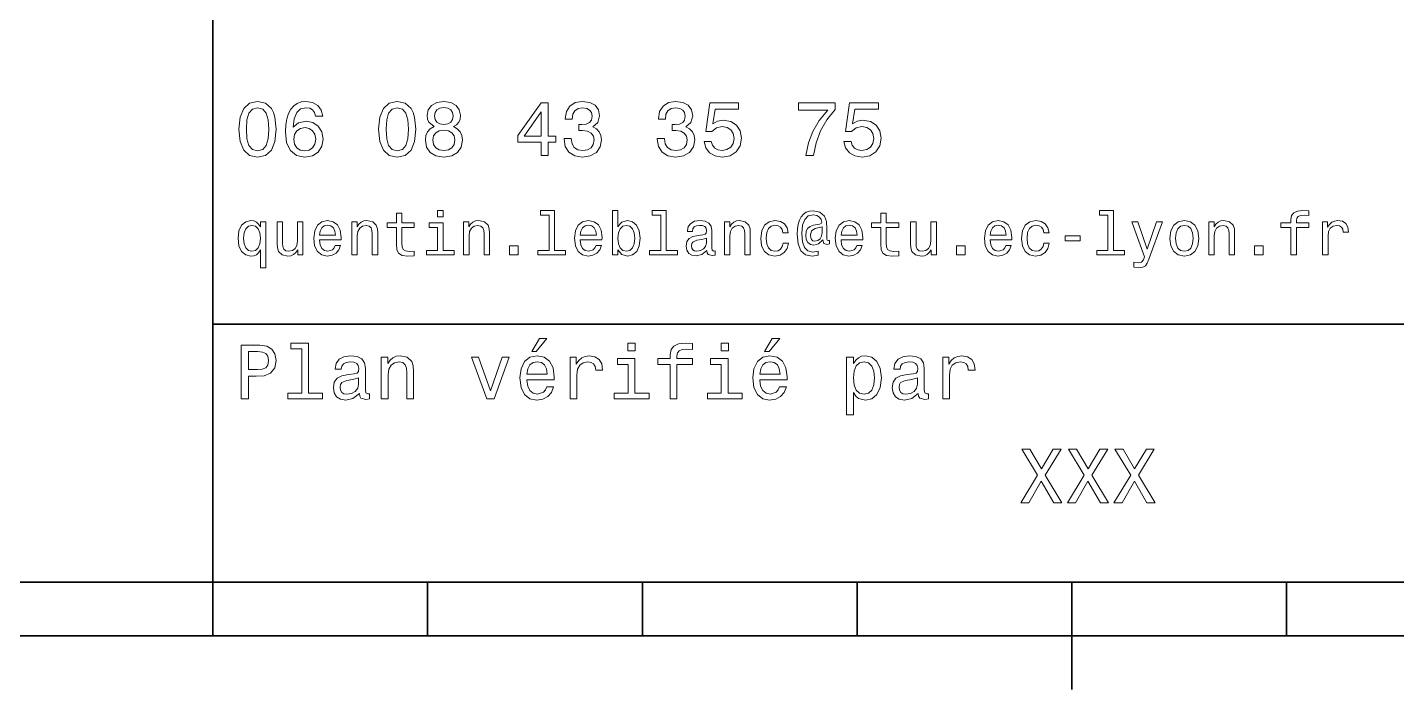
# Model space of a CAD drawing. Extents: x 0 to 420, y 0 to 297.
# Drawn here: x 211.4 to 275.1, y 5 to 35.8 of the extents above; entities that cross this region are included whole.
import ezdxf

# ---------------------------------------------------------------- set-up
doc = ezdxf.new("R2010")
doc.units = 0

msp = doc.modelspace()

# ---------------------------------------------------------------- linework, layer by layer
at = {"color": 7, "lineweight": 35}
for p, q in [((220, 10), (220, 70)), ((220, 22), (285, 22)), ((10, 10), (410, 10)), ((220, 10), (410, 10)), ((110, 7.5), (310, 7.5))]:
    msp.add_line(p, q, dxfattribs=at)
at = {"color": 7, "lineweight": 35, "ltscale": 0.0625}
for p, q in [((220, 10), (220, 7.5)), ((230, 10), (230, 7.5)), ((240, 10), (240, 7.5)), ((250, 10), (250, 7.5)), ((270, 10), (270, 7.5))]:
    msp.add_line(p, q, dxfattribs=at)
at = {"color": 7, "lineweight": 35, "ltscale": 0.125}
msp.add_line((260, 10), (260, 5), dxfattribs=at)
at = {"color": 7, "lineweight": 13}
for points in [[(221.216141, 31.071325), (221.270172, 30.505762), (221.439484, 30.102304), (221.709656, 29.857347), (222.08429, 29.778097), (222.455338, 29.857347), (222.72551, 30.102304), (222.891205, 30.505762), (222.948853, 31.071325), (222.891205, 31.633286), (222.822769, 31.856628), (222.72551, 32.040344), (222.455338, 32.285301), (222.08429, 32.368156), (221.709656, 32.285301), (221.439484, 32.036743), (221.270172, 31.633286)], [(221.561966, 31.071325), (221.590775, 31.507204), (221.680832, 31.820604), (221.842941, 32.004322), (222.08429, 32.069164), (222.322052, 32.004322), (222.484146, 31.820604), (222.574203, 31.507204), (222.603027, 31.071325), (222.574203, 30.631844), (222.484146, 30.318443), (222.322052, 30.134726), (222.08429, 30.073486), (221.842941, 30.134726), (221.680832, 30.318443), (221.590775, 30.631844)], [(225.117432, 31.676512), (225.048996, 31.9683), (224.890488, 32.184437), (224.645538, 32.321323), (224.328537, 32.368156), (224.115997, 32.342937), (223.932281, 32.274494), (223.770172, 32.162823), (223.633286, 32.004322), (223.525223, 31.806194), (223.445969, 31.56484), (223.395538, 31.280258), (223.381119, 30.959654), (223.438766, 30.448126), (223.61528, 30.077089), (223.899857, 29.853746), (224.28891, 29.778097), (224.638336, 29.842939), (224.904892, 30.012247), (225.077805, 30.278818), (225.139053, 30.617435), (225.077805, 30.959654), (224.912109, 31.222622), (224.656342, 31.388329), (224.33934, 31.445965), (223.997116, 31.373919), (223.741348, 31.168587), (223.795395, 31.56484), (223.91066, 31.849422), (224.087173, 32.01873), (224.332138, 32.076366), (224.512253, 32.04755), (224.649139, 31.971901), (224.739197, 31.845821), (224.786026, 31.676512)], [(227.721909, 31.071325), (227.77594, 30.505762), (227.945251, 30.102304), (228.215424, 29.857347), (228.590057, 29.778097), (228.96109, 29.857347), (229.231262, 30.102304), (229.396973, 30.505762), (229.454605, 31.071325), (229.396973, 31.633286), (229.328537, 31.856628), (229.231262, 32.040344), (228.96109, 32.285301), (228.590057, 32.368156), (228.215424, 32.285301), (227.945251, 32.036743), (227.77594, 31.633286)], [(228.067719, 31.071325), (228.096542, 31.507204), (228.1866, 31.820604), (228.348709, 32.004322), (228.590057, 32.069164), (228.827805, 32.004322), (228.989914, 31.820604), (229.079971, 31.507204), (229.108795, 31.071325), (229.079971, 30.631844), (228.989914, 30.318443), (228.827805, 30.134726), (228.590057, 30.073486), (228.348709, 30.134726), (228.1866, 30.318443), (228.096542, 30.631844)], [(230.311966, 31.197405), (230.128235, 31.09654), (230.002167, 30.956051), (229.922913, 30.779539), (229.89769, 30.567001), (229.955338, 30.246397), (230.121033, 29.997837), (230.391205, 29.839336), (230.758652, 29.778097), (231.122482, 29.839336), (231.392654, 29.997837), (231.55835, 30.246397), (231.619598, 30.567001), (231.590775, 30.779539), (231.515137, 30.956051), (231.385452, 31.09654), (231.205338, 31.197405), (231.349426, 31.283861), (231.450287, 31.402737), (231.51152, 31.546829), (231.533142, 31.723343), (231.47551, 31.979107), (231.324203, 32.184437), (231.079254, 32.317722), (230.758652, 32.368156), (230.434433, 32.317722), (230.189484, 32.184437), (230.034576, 31.979107), (229.980545, 31.723343), (229.998566, 31.546829), (230.059799, 31.402737)], [(230.322769, 31.694523), (230.351593, 31.853025), (230.438034, 31.975504), (230.574921, 32.051151), (230.758652, 32.079971), (230.938766, 32.051151), (231.075653, 31.975504), (231.162109, 31.853025), (231.194519, 31.694523), (231.162109, 31.532419), (231.075653, 31.40634), (230.938766, 31.323486), (230.758652, 31.298271), (230.574921, 31.327089), (230.438034, 31.40634), (230.351593, 31.532419)], [(235.293945, 29.850143), (235.618149, 29.850143), (235.618149, 30.46974), (235.974777, 30.46974), (235.974777, 30.757925), (235.618149, 30.757925), (235.618149, 32.296108), (235.290344, 32.296108), (234.195251, 30.786743), (234.195251, 30.46974), (235.293945, 30.46974)], [(234.497833, 30.757925), (235.293945, 31.878241), (235.293945, 30.757925)], [(236.356628, 30.635447), (236.356628, 30.610229), (236.414261, 30.264408), (236.583572, 30.005043), (236.850143, 29.839336), (237.203171, 29.778097), (237.577805, 29.839336), (237.858795, 29.997837), (238.03891, 30.25), (238.103745, 30.574207), (238.074921, 30.786743), (237.995682, 30.959654), (237.865997, 31.092939), (237.693085, 31.190201), (237.927231, 31.384726), (238.010086, 31.694523), (237.956055, 31.975504), (237.801147, 32.188038), (237.548996, 32.321323), (237.203171, 32.368156), (236.878967, 32.310516), (236.630402, 32.152016), (236.468292, 31.899855), (236.414261, 31.56484), (236.414261, 31.539625), (236.734863, 31.539625), (236.763687, 31.770172), (236.857346, 31.935879), (237.008636, 32.036743), (237.221176, 32.072765), (237.408508, 32.043949), (237.545395, 31.9683), (237.628235, 31.845821), (237.66066, 31.680115), (237.628235, 31.503601), (237.541779, 31.384726), (237.390488, 31.312679), (237.18515, 31.291065), (237.044662, 31.294668), (237.044662, 31.010086), (237.221176, 31.01729), (237.44812, 30.984869), (237.617432, 30.898415), (237.718292, 30.757925), (237.754318, 30.574207), (237.714691, 30.365273), (237.610229, 30.210375), (237.444519, 30.113111), (237.224777, 30.08069), (236.997833, 30.116714), (236.832138, 30.224783), (236.727661, 30.397694), (236.688034, 30.635447)], [(240.693802, 30.635447), (240.693802, 30.610229), (240.751434, 30.264408), (240.920746, 30.005043), (241.187317, 29.839336), (241.540344, 29.778097), (241.914978, 29.839336), (242.195969, 29.997837), (242.376083, 30.25), (242.440918, 30.574207), (242.412109, 30.786743), (242.332855, 30.959654), (242.203171, 31.092939), (242.030258, 31.190201), (242.264404, 31.384726), (242.34726, 31.694523), (242.293228, 31.975504), (242.138336, 32.188038), (241.886169, 32.321323), (241.540344, 32.368156), (241.216141, 32.310516), (240.967575, 32.152016), (240.805481, 31.899855), (240.751434, 31.56484), (240.751434, 31.539625), (241.072052, 31.539625), (241.100861, 31.770172), (241.194519, 31.935879), (241.345825, 32.036743), (241.558365, 32.072765), (241.745682, 32.043949), (241.882568, 31.9683), (241.965424, 31.845821), (241.997833, 31.680115), (241.965424, 31.503601), (241.878967, 31.384726), (241.727661, 31.312679), (241.522339, 31.291065), (241.381851, 31.294668), (241.381851, 31.010086), (241.558365, 31.01729), (241.785309, 30.984869), (241.95462, 30.898415), (242.055481, 30.757925), (242.091492, 30.574207), (242.05188, 30.365273), (241.947403, 30.210375), (241.781708, 30.113111), (241.561966, 30.08069), (241.335022, 30.116714), (241.169312, 30.224783), (241.06485, 30.397694), (241.025223, 30.635447)], [(242.876801, 30.502161), (242.956055, 30.206772), (243.132568, 29.976225), (243.391937, 29.832132), (243.723343, 29.778097), (244.087173, 29.842939), (244.371765, 30.019451), (244.55188, 30.300432), (244.620316, 30.660662), (244.559082, 30.995676), (244.386169, 31.258644), (244.115997, 31.427954), (243.766571, 31.489193), (243.496399, 31.445965), (243.28746, 31.327089), (243.388336, 32.000721), (244.483429, 32.000721), (244.483429, 32.296108), (243.146973, 32.296108), (242.948853, 30.970461), (243.23703, 30.970461), (243.445969, 31.139769), (243.71254, 31.201008), (243.943085, 31.161383), (244.119598, 31.046108), (244.231262, 30.869596), (244.270889, 30.642651), (244.231262, 30.415705), (244.115997, 30.239193), (243.939484, 30.127522), (243.71254, 30.087896), (243.521622, 30.113111), (243.373917, 30.195965), (243.265854, 30.325647), (243.211823, 30.502161)], [(247.606628, 29.850143), (247.970459, 29.850143), (248.08934, 30.444523), (248.298279, 30.999279), (248.593658, 31.514408), (248.979111, 31.997118), (248.979111, 32.296108), (247.264404, 32.296108), (247.264404, 31.9683), (248.633286, 31.9683), (248.23703, 31.481987), (247.938049, 30.974062), (247.729111, 30.433718)], [(249.382568, 30.502161), (249.461823, 30.206772), (249.638336, 29.976225), (249.897705, 29.832132), (250.229111, 29.778097), (250.592941, 29.842939), (250.877533, 30.019451), (251.057648, 30.300432), (251.126083, 30.660662), (251.06485, 30.995676), (250.891937, 31.258644), (250.621765, 31.427954), (250.272339, 31.489193), (250.002167, 31.445965), (249.793228, 31.327089), (249.894104, 32.000721), (250.989197, 32.000721), (250.989197, 32.296108), (249.65274, 32.296108), (249.45462, 30.970461), (249.742798, 30.970461), (249.951736, 31.139769), (250.218307, 31.201008), (250.448853, 31.161383), (250.625366, 31.046108), (250.73703, 30.869596), (250.776657, 30.642651), (250.73703, 30.415705), (250.621765, 30.239193), (250.445251, 30.127522), (250.218307, 30.087896), (250.027374, 30.113111), (249.879684, 30.195965), (249.771622, 30.325647), (249.71759, 30.502161)], [(224.789627, 30.613832), (224.75, 30.386887), (224.649139, 30.213976), (224.48703, 30.098703), (224.285309, 30.062679), (224.072769, 30.098703), (223.91066, 30.210375), (223.806198, 30.383286), (223.773773, 30.610229), (223.809799, 30.833572), (223.91066, 31.002882), (224.07637, 31.11095), (224.299713, 31.150576), (224.494232, 31.11095), (224.649139, 31.006483), (224.75, 30.837175)], [(230.243515, 30.574207), (230.27594, 30.765129), (230.380402, 30.909222), (230.542511, 31.002882), (230.758652, 31.035301), (230.971176, 31.002882), (231.133286, 30.909222), (231.237747, 30.765129), (231.273773, 30.574207), (231.237747, 30.368876), (231.133286, 30.213976), (230.971176, 30.113111), (230.758652, 30.08069), (230.542511, 30.113111), (230.380402, 30.213976), (230.27594, 30.368876)], [(222.221909, 26.533142), (222.132568, 26.662825), (222.031708, 26.755045), (221.913544, 26.806917), (221.778091, 26.827091), (221.533142, 26.769453), (221.342941, 26.60807), (221.219025, 26.348703), (221.175797, 26), (221.219025, 25.648417), (221.342941, 25.38905), (221.533142, 25.224785), (221.778091, 25.170031), (221.913544, 25.187321), (222.028824, 25.236313), (222.129684, 25.325649), (222.221909, 25.461096), (222.221909, 24.62536), (222.47551, 24.62536), (222.47551, 26.772335), (222.221909, 26.772335)], [(224.96254, 25.925074), (225.976944, 25.925074), (225.979828, 26.043228), (225.933716, 26.374641), (225.806915, 26.622478), (225.605194, 26.772335), (225.337173, 26.827091), (225.074921, 26.769453), (224.873199, 26.60807), (224.743515, 26.345821), (224.697403, 26), (224.740631, 25.645535), (224.870316, 25.386168), (225.069168, 25.224785), (225.328537, 25.170031), (225.553314, 25.207495), (225.737747, 25.305477), (225.873199, 25.461096), (225.951004, 25.668589), (225.700287, 25.668589), (225.648422, 25.553314), (225.573486, 25.46686), (225.360229, 25.397696), (225.195969, 25.429396), (225.072052, 25.53026), (224.991348, 25.694525), (224.96254, 25.916428)], [(226.47551, 25.224785), (226.729111, 25.224785), (226.729111, 26.118156), (226.755035, 26.322767), (226.838623, 26.472624), (226.968292, 26.564842), (227.141205, 26.599424), (227.279541, 26.570606), (227.365997, 26.492796), (227.409225, 26.363113), (227.42363, 26.190203), (227.42363, 25.224785), (227.677231, 25.224785), (227.677231, 26.242077), (227.66571, 26.446688), (227.613831, 26.616716), (227.443802, 26.772335), (227.17868, 26.827091), (227.031708, 26.806917), (226.907776, 26.752163), (226.801147, 26.659943), (226.717575, 26.536024), (226.717575, 26.772335), (226.47551, 26.772335)], [(228.55043, 26.504324), (228.55043, 25.729107), (228.567719, 25.478388), (228.648422, 25.305477), (228.809799, 25.204613), (229.083572, 25.170031), (229.383286, 25.184439), (229.383286, 25.40346), (229.164261, 25.386168), (228.965424, 25.409224), (228.858795, 25.48127), (228.812683, 25.602306), (228.804031, 25.772335), (228.804031, 26.504324), (229.383286, 26.504324), (229.383286, 26.720463), (228.804031, 26.720463), (228.804031, 27.172913), (228.55043, 27.172913), (228.55043, 26.720463), (228.112396, 26.720463), (228.112396, 26.504324)], [(230.729111, 27.293949), (230.46109, 27.293949), (230.46109, 27.005764), (230.729111, 27.005764)], [(231.680115, 25.224785), (231.933716, 25.224785), (231.933716, 26.118156), (231.959656, 26.322767), (232.043228, 26.472624), (232.172913, 26.564842), (232.345825, 26.599424), (232.484146, 26.570606), (232.570602, 26.492796), (232.613831, 26.363113), (232.628235, 26.190203), (232.628235, 25.224785), (232.881851, 25.224785), (232.881851, 26.242077), (232.870316, 26.446688), (232.818451, 26.616716), (232.648407, 26.772335), (232.383286, 26.827091), (232.236313, 26.806917), (232.112396, 26.752163), (232.005768, 26.659943), (231.922195, 26.536024), (231.922195, 26.772335), (231.680115, 26.772335)], [(235.654175, 27.080692), (235.654175, 25.438042), (235.132568, 25.438042), (235.132568, 25.224785), (236.426514, 25.224785), (236.426514, 25.438042), (235.907776, 25.438042), (235.907776, 27.293949), (235.256485, 27.293949), (235.256485, 27.080692)], [(237.106628, 25.925074), (238.121033, 25.925074), (238.123917, 26.043228), (238.077805, 26.374641), (237.951004, 26.622478), (237.749283, 26.772335), (237.481262, 26.827091), (237.219025, 26.769453), (237.017288, 26.60807), (236.887604, 26.345821), (236.841492, 26), (236.88472, 25.645535), (237.014404, 25.386168), (237.213257, 25.224785), (237.472626, 25.170031), (237.697403, 25.207495), (237.881836, 25.305477), (238.017288, 25.461096), (238.095093, 25.668589), (237.844376, 25.668589), (237.792511, 25.553314), (237.717575, 25.46686), (237.504318, 25.397696), (237.340057, 25.429396), (237.216141, 25.53026), (237.135437, 25.694525), (237.106628, 25.916428)], [(238.858795, 25.463978), (239.046112, 25.242075), (239.302597, 25.170031), (239.544662, 25.224785), (239.737747, 25.38905), (239.858795, 25.651299), (239.904892, 26), (239.858795, 26.348703), (239.734863, 26.60807), (239.544662, 26.769453), (239.302597, 26.827091), (239.048996, 26.752163), (238.945251, 26.659943), (238.858795, 26.536024), (238.858795, 27.293949), (238.605194, 27.293949), (238.605194, 25.224785), (238.858795, 25.224785)], [(240.858795, 27.080692), (240.858795, 25.438042), (240.337173, 25.438042), (240.337173, 25.224785), (241.631119, 25.224785), (241.631119, 25.438042), (241.112396, 25.438042), (241.112396, 27.293949), (240.46109, 27.293949), (240.46109, 27.080692)], [(243.008636, 25.426514), (243.008636, 25.417868), (243.023056, 25.319885), (243.066284, 25.250721), (243.247833, 25.195967), (243.389053, 25.219021), (243.389053, 25.414986), (243.328522, 25.406342), (243.247833, 25.443806), (243.233429, 25.559078), (243.233429, 26.360231), (243.198853, 26.564842), (243.097977, 26.708935), (242.922195, 26.795389), (242.674347, 26.827091), (242.432281, 26.792507), (242.253601, 26.694525), (242.141205, 26.541788), (242.103745, 26.340059), (242.103745, 26.322767), (242.331406, 26.322767), (242.351593, 26.443806), (242.414978, 26.53026), (242.518738, 26.582134), (242.66571, 26.602306), (242.806915, 26.587896), (242.907776, 26.54467), (242.968292, 26.469742), (242.988464, 26.365995), (242.976944, 26.244957), (242.930832, 26.184439), (242.815567, 26.155621), (242.599426, 26.132566), (242.351593, 26.080692), (242.175797, 25.988474), (242.072052, 25.844381), (242.040344, 25.631124), (242.069168, 25.440924), (242.158508, 25.299713), (242.302597, 25.210375), (242.501434, 25.178675), (242.769455, 25.239195)], [(243.824203, 25.224785), (244.077805, 25.224785), (244.077805, 26.118156), (244.103745, 26.322767), (244.187317, 26.472624), (244.317001, 26.564842), (244.489914, 26.599424), (244.628235, 26.570606), (244.714691, 26.492796), (244.757919, 26.363113), (244.772339, 26.190203), (244.772339, 25.224785), (245.02594, 25.224785), (245.02594, 26.242077), (245.014404, 26.446688), (244.96254, 26.616716), (244.792511, 26.772335), (244.527374, 26.827091), (244.380402, 26.806917), (244.256485, 26.752163), (244.149857, 26.659943), (244.066284, 26.536024), (244.066284, 26.772335), (243.824203, 26.772335)], [(246.544678, 26.259367), (246.795395, 26.259367), (246.743515, 26.489914), (246.619598, 26.671471), (246.426514, 26.783863), (246.175797, 26.827091), (245.899139, 26.769453), (245.688766, 26.60807), (245.556198, 26.345821), (245.510086, 25.994238), (245.553314, 25.645535), (245.682999, 25.386168), (245.887604, 25.224785), (246.167145, 25.170031), (246.414978, 25.213257), (246.608063, 25.334295), (246.740631, 25.524496), (246.798279, 25.778099), (246.556198, 25.778099), (246.51297, 25.616716), (246.432281, 25.495678), (246.317001, 25.42075), (246.175797, 25.397696), (246, 25.43516), (245.873199, 25.550434), (245.795395, 25.737753), (245.769455, 26.002882), (245.795395, 26.262249), (245.876083, 26.449568), (246.005768, 26.564842), (246.175797, 26.605188), (246.325653, 26.579252), (246.438049, 26.51297), (246.51297, 26.40346)], [(248.708939, 25.734871), (248.708939, 25.902018), (248.662827, 25.893373), (248.608063, 25.913546), (248.590775, 25.974064), (248.590775, 26.446688), (248.567719, 26.780981), (248.47551, 27.02882), (248.259369, 27.213257), (247.956772, 27.279539), (247.780975, 27.262249), (247.631119, 27.210375), (247.501434, 27.12392), (247.39769, 27.002882), (247.317001, 26.850145), (247.259369, 26.662825), (247.224792, 26.438042), (247.213257, 26.184439), (247.253601, 25.737753), (247.383286, 25.42075), (247.599426, 25.230549), (247.907776, 25.170031), (248.190201, 25.216139), (248.190201, 25.406342), (247.942368, 25.360231), (247.703171, 25.409224), (247.544678, 25.567724), (247.458221, 25.835735), (247.432281, 26.224785), (247.46109, 26.605188), (247.559082, 26.876081), (247.717575, 27.040346), (247.94812, 27.095102), (248.123917, 27.063402), (248.253601, 26.988474), (248.33429, 26.876081), (248.363113, 26.746399), (248.331421, 26.682999), (248.244965, 26.654179), (247.96254, 26.610952), (247.806915, 26.547552), (247.694519, 26.449568), (247.628235, 26.314121), (247.608063, 26.135448), (247.634003, 25.942364), (247.706055, 25.798271), (247.824203, 25.708935), (247.979828, 25.680117), (248.207489, 25.740635), (248.400574, 25.930836), (248.400574, 25.913546), (248.446686, 25.760807), (248.605194, 25.714699)], [(249.250717, 25.925074), (250.265137, 25.925074), (250.268005, 26.043228), (250.221909, 26.374641), (250.095108, 26.622478), (249.893372, 26.772335), (249.625366, 26.827091), (249.363113, 26.769453), (249.161377, 26.60807), (249.031708, 26.345821), (248.985596, 26), (249.028824, 25.645535), (249.158508, 25.386168), (249.357346, 25.224785), (249.616714, 25.170031), (249.841507, 25.207495), (250.02594, 25.305477), (250.161377, 25.461096), (250.239197, 25.668589), (249.98848, 25.668589), (249.9366, 25.553314), (249.861679, 25.46686), (249.648422, 25.397696), (249.484146, 25.429396), (249.360229, 25.53026), (249.279541, 25.694525), (249.250717, 25.916428)], [(251.103745, 26.504324), (251.103745, 25.729107), (251.121033, 25.478388), (251.201736, 25.305477), (251.363113, 25.204613), (251.636887, 25.170031), (251.9366, 25.184439), (251.9366, 25.40346), (251.717575, 25.386168), (251.518738, 25.409224), (251.412109, 25.48127), (251.365997, 25.602306), (251.357346, 25.772335), (251.357346, 26.504324), (251.9366, 26.504324), (251.9366, 26.720463), (251.357346, 26.720463), (251.357346, 27.172913), (251.103745, 27.172913), (251.103745, 26.720463), (250.66571, 26.720463), (250.66571, 26.504324)], [(256.190216, 25.925074), (257.20462, 25.925074), (257.207489, 26.043228), (257.161377, 26.374641), (257.034576, 26.622478), (256.832855, 26.772335), (256.56485, 26.827091), (256.302612, 26.769453), (256.100861, 26.60807), (255.971191, 26.345821), (255.925079, 26), (255.968307, 25.645535), (256.097992, 25.386168), (256.296844, 25.224785), (256.556213, 25.170031), (256.780975, 25.207495), (256.965424, 25.305477), (257.100861, 25.461096), (257.17868, 25.668589), (256.927948, 25.668589), (256.876099, 25.553314), (256.801147, 25.46686), (256.587891, 25.397696), (256.423645, 25.429396), (256.299713, 25.53026), (256.219025, 25.694525), (256.190216, 25.916428)], [(258.688782, 26.259367), (258.939484, 26.259367), (258.887604, 26.489914), (258.763702, 26.671471), (258.570618, 26.783863), (258.319885, 26.827091), (258.043243, 26.769453), (257.832855, 26.60807), (257.700287, 26.345821), (257.654175, 25.994238), (257.697418, 25.645535), (257.827087, 25.386168), (258.031708, 25.224785), (258.311249, 25.170031), (258.559082, 25.213257), (258.752167, 25.334295), (258.884735, 25.524496), (258.942383, 25.778099), (258.700287, 25.778099), (258.657074, 25.616716), (258.576385, 25.495678), (258.46109, 25.42075), (258.319885, 25.397696), (258.144104, 25.43516), (258.017303, 25.550434), (257.939484, 25.737753), (257.913544, 26.002882), (257.939484, 26.262249), (258.020172, 26.449568), (258.149872, 26.564842), (258.319885, 26.605188), (258.469757, 26.579252), (258.582153, 26.51297), (258.657074, 26.40346)], [(261.677246, 27.080692), (261.677246, 25.438042), (261.15564, 25.438042), (261.15564, 25.224785), (262.449585, 25.224785), (262.449585, 25.438042), (261.930847, 25.438042), (261.930847, 27.293949), (261.279541, 27.293949), (261.279541, 27.080692)], [(264.567719, 25.99712), (264.613831, 25.645535), (264.746399, 25.386168), (264.956787, 25.224785), (265.239197, 25.170031), (265.518738, 25.224785), (265.729126, 25.383286), (265.861694, 25.642653), (265.910675, 25.99712), (265.861694, 26.348703), (265.729126, 26.610952), (265.518738, 26.769453), (265.239197, 26.827091), (264.956787, 26.769453), (264.746399, 26.60807), (264.613831, 26.348703)], [(266.377533, 25.224785), (266.631134, 25.224785), (266.631134, 26.118156), (266.657074, 26.322767), (266.740631, 26.472624), (266.870331, 26.564842), (267.043243, 26.599424), (267.18158, 26.570606), (267.268005, 26.492796), (267.311249, 26.363113), (267.325653, 26.190203), (267.325653, 25.224785), (267.579254, 25.224785), (267.579254, 26.242077), (267.567719, 26.446688), (267.515869, 26.616716), (267.345825, 26.772335), (267.080688, 26.827091), (266.933716, 26.806917), (266.809814, 26.752163), (266.703186, 26.659943), (266.619598, 26.536024), (266.619598, 26.772335), (266.377533, 26.772335)], [(270.198853, 26.504324), (270.198853, 25.224785), (270.452454, 25.224785), (270.452454, 26.504324), (271.028839, 26.504324), (271.028839, 26.720463), (270.452454, 26.720463), (270.452454, 26.815563), (270.472626, 26.930836), (270.53891, 27.008646), (270.651306, 27.054756), (270.812683, 27.072046), (271.028839, 27.06052), (271.028839, 27.279539), (270.755066, 27.293949), (270.507202, 27.268013), (270.33429, 27.190203), (270.23056, 27.054756), (270.198853, 26.861671), (270.198853, 26.720463), (269.734863, 26.720463), (269.734863, 26.504324)], [(271.677246, 25.224785), (271.930847, 25.224785), (271.930847, 26.10951), (271.956787, 26.322767), (272.034607, 26.475506), (272.161377, 26.567724), (272.331421, 26.599424), (272.458221, 26.579252), (272.553314, 26.521614), (272.610962, 26.423632), (272.631134, 26.291067), (272.887634, 26.291067), (272.853027, 26.524496), (272.757935, 26.691643), (272.599426, 26.792507), (272.383301, 26.827091), (272.236328, 26.804035), (272.109528, 26.746399), (271.997131, 26.648417), (271.907776, 26.515852), (271.907776, 26.772335), (271.677246, 26.772335)], [(221.435165, 26), (221.46109, 26.256485), (221.541794, 26.443806), (221.662827, 26.559078), (221.82132, 26.599424), (221.98848, 26.559078), (222.11528, 26.446688), (222.190201, 26.259367), (222.219025, 26), (222.190201, 25.737753), (222.11528, 25.550434), (221.98848, 25.43516), (221.82132, 25.397696), (221.662827, 25.43516), (221.541794, 25.550434), (221.46109, 25.740635)], [(224.198853, 26.772335), (223.945251, 26.772335), (223.945251, 25.878963), (223.916428, 25.671471), (223.832855, 25.521614), (223.703171, 25.429396), (223.533142, 25.400578), (223.39769, 25.423632), (223.311234, 25.492796), (223.262253, 25.610952), (223.250717, 25.778099), (223.250717, 26.772335), (222.997116, 26.772335), (222.997116, 25.755045), (223.005768, 25.550434), (223.060516, 25.380404), (223.227661, 25.224785), (223.495682, 25.170031), (223.639771, 25.190203), (223.763687, 25.242075), (223.870316, 25.331413), (223.956772, 25.461096), (223.956772, 25.224785), (224.198853, 25.224785)], [(224.96254, 26.138329), (224.994232, 26.337177), (225.072052, 26.48415), (225.190201, 26.573488), (225.345825, 26.605188), (225.498566, 26.573488), (225.616714, 26.48415), (225.688766, 26.337177), (225.714691, 26.138329)], [(230.720459, 25.438042), (230.720459, 26.720463), (230.069168, 26.720463), (230.069168, 26.504324), (230.466858, 26.504324), (230.466858, 25.438042), (229.94812, 25.438042), (229.94812, 25.224785), (231.244965, 25.224785), (231.244965, 25.438042)], [(237.106628, 26.138329), (237.138321, 26.337177), (237.216141, 26.48415), (237.33429, 26.573488), (237.489914, 26.605188), (237.642654, 26.573488), (237.760803, 26.48415), (237.832855, 26.337177), (237.858795, 26.138329)], [(239.645538, 26), (239.616714, 25.740635), (239.53891, 25.550434), (239.414978, 25.43516), (239.259369, 25.397696), (239.08934, 25.43516), (238.965424, 25.550434), (238.887604, 25.737753), (238.861664, 26), (238.887604, 26.259367), (238.965424, 26.446688), (239.08934, 26.559078), (239.259369, 26.599424), (239.414978, 26.559078), (239.53891, 26.443806), (239.616714, 26.256485)], [(248.374634, 26.279539), (248.345825, 26.100866), (248.273773, 25.974064), (248.164261, 25.896255), (248.034576, 25.873199), (247.945251, 25.887609), (247.881851, 25.939482), (247.841492, 26.025938), (247.829971, 26.146975), (247.878967, 26.345821), (248.046112, 26.449568), (248.374634, 26.53026)], [(249.250717, 26.138329), (249.282425, 26.337177), (249.360229, 26.48415), (249.478394, 26.573488), (249.634003, 26.605188), (249.786743, 26.573488), (249.904907, 26.48415), (249.976944, 26.337177), (250.002884, 26.138329)], [(253.69165, 26.772335), (253.438049, 26.772335), (253.438049, 25.878963), (253.409225, 25.671471), (253.325653, 25.521614), (253.195969, 25.429396), (253.02594, 25.400578), (252.890488, 25.423632), (252.804031, 25.492796), (252.755051, 25.610952), (252.743515, 25.778099), (252.743515, 26.772335), (252.489914, 26.772335), (252.489914, 25.755045), (252.498566, 25.550434), (252.553314, 25.380404), (252.720459, 25.224785), (252.98848, 25.170031), (253.132568, 25.190203), (253.256485, 25.242075), (253.363113, 25.331413), (253.44957, 25.461096), (253.44957, 25.224785), (253.69165, 25.224785)], [(256.190216, 26.138329), (256.221893, 26.337177), (256.299713, 26.48415), (256.417877, 26.573488), (256.573486, 26.605188), (256.726227, 26.573488), (256.844391, 26.48415), (256.916443, 26.337177), (256.942383, 26.138329)], [(263.94812, 26.772335), (263.504333, 25.49856), (263.069183, 26.772335), (262.792511, 26.772335), (263.380402, 25.13833), (263.328552, 24.994238), (263.247833, 24.896255), (263.112396, 24.864553), (262.878967, 24.893373), (262.878967, 24.648417), (263.123932, 24.62536), (263.299713, 24.648417), (263.423645, 24.720463), (263.51297, 24.844381), (263.59079, 25.025938), (264.219025, 26.772335)], [(264.827087, 26), (264.853027, 26.259367), (264.933716, 26.446688), (265.063416, 26.56196), (265.239197, 26.602306), (265.412109, 26.56196), (265.541809, 26.449568), (265.622498, 26.259367), (265.651306, 26), (265.622498, 25.737753), (265.541809, 25.547552), (265.412109, 25.432278), (265.239197, 25.394814), (265.063416, 25.432278), (264.933716, 25.547552), (264.853027, 25.737753)], [(233.812683, 25.224785), (234.210373, 25.224785), (234.210373, 25.654181), (233.812683, 25.654181)], [(242.979828, 25.766571), (242.945251, 25.616716), (242.853027, 25.501442), (242.714691, 25.426514), (242.544662, 25.400578), (242.43515, 25.414986), (242.357346, 25.461096), (242.30835, 25.541788), (242.293945, 25.654181), (242.305481, 25.755045), (242.351593, 25.827091), (242.536026, 25.907782), (242.769455, 25.942364), (242.979828, 26.011528)], [(254.631134, 25.224785), (255.028824, 25.224785), (255.028824, 25.654181), (254.631134, 25.654181)], [(259.685883, 25.884727), (260.383301, 25.884727), (260.383301, 26.112392), (259.685883, 26.112392)], [(268.510101, 25.224785), (268.907776, 25.224785), (268.907776, 25.654181), (268.510101, 25.654181)], [(224.137604, 20.850864), (224.137604, 18.79755), (223.485596, 18.79755), (223.485596, 18.530979), (225.103027, 18.530979), (225.103027, 18.79755), (224.454605, 18.79755), (224.454605, 21.117435), (223.640488, 21.117435), (223.640488, 20.850864)], [(234.84726, 20.728386), (235.059799, 20.728386), (235.560516, 21.340778), (235.207489, 21.340778)], [(239.667145, 21.117435), (239.332138, 21.117435), (239.332138, 20.757204), (239.667145, 20.757204)], [(241.295395, 20.130404), (241.295395, 18.530979), (241.612396, 18.530979), (241.612396, 20.130404), (242.332855, 20.130404), (242.332855, 20.400576), (241.612396, 20.400576), (241.612396, 20.519451), (241.637604, 20.663544), (241.720459, 20.760807), (241.860947, 20.818443), (242.062683, 20.840057), (242.332855, 20.825647), (242.332855, 21.099422), (241.990631, 21.117435), (241.680832, 21.085014), (241.464691, 20.987751), (241.335022, 20.818443), (241.295395, 20.577089), (241.295395, 20.400576), (240.715424, 20.400576), (240.715424, 20.130404)], [(244.004318, 21.117435), (243.669312, 21.117435), (243.669312, 20.757204), (244.004318, 20.757204)], [(245.690201, 20.728386), (245.90274, 20.728386), (246.403458, 21.340778), (246.05043, 21.340778)], [(221.324203, 18.530979), (221.655624, 18.530979), (221.655624, 19.586454), (222.023056, 19.586454), (222.394089, 19.604465), (222.689484, 19.730547), (222.880402, 19.975504), (222.945251, 20.310518), (222.894806, 20.620316), (222.750717, 20.847261), (222.51297, 20.98415), (222.188766, 21.030979), (221.324203, 21.030979)], [(222.098709, 20.724783), (222.314835, 20.703169), (222.473343, 20.634726), (222.567001, 20.508644), (222.599426, 20.310518), (222.5634, 20.101583), (222.466141, 19.975504), (222.30043, 19.910662), (222.073486, 19.892651), (221.655624, 19.892651), (221.655624, 20.724783)], [(226.824921, 18.78314), (226.824921, 18.772333), (226.842941, 18.649855), (226.896973, 18.5634), (227.123917, 18.494957), (227.30043, 18.523775), (227.30043, 18.768732), (227.224777, 18.757925), (227.123917, 18.804754), (227.105911, 18.948847), (227.105911, 19.950287), (227.062683, 20.206051), (226.9366, 20.386166), (226.716858, 20.494236), (226.407059, 20.533861), (226.104462, 20.490633), (225.881119, 20.368155), (225.740631, 20.177233), (225.693802, 19.925072), (225.693802, 19.903458), (225.978394, 19.903458), (226.003601, 20.054754), (226.082855, 20.162823), (226.21254, 20.227665), (226.396255, 20.252882), (226.572769, 20.234869), (226.698853, 20.180836), (226.77449, 20.087175), (226.799713, 19.957493), (226.785309, 19.806194), (226.727661, 19.730547), (226.583572, 19.694523), (226.3134, 19.665705), (226.003601, 19.600864), (225.783859, 19.48559), (225.654175, 19.305475), (225.614548, 19.038904), (225.650574, 18.801151), (225.762253, 18.62464), (225.942368, 18.512968), (226.190918, 18.473343), (226.52594, 18.54899)], [(227.844376, 18.530979), (228.161377, 18.530979), (228.161377, 19.647694), (228.193802, 19.903458), (228.298279, 20.090778), (228.460373, 20.206051), (228.676514, 20.249279), (228.849426, 20.213255), (228.957489, 20.115993), (229.011536, 19.95389), (229.029541, 19.737751), (229.029541, 18.530979), (229.346542, 18.530979), (229.346542, 19.802593), (229.332138, 20.058357), (229.267288, 20.270893), (229.054749, 20.465418), (228.723343, 20.533861), (228.539627, 20.508644), (228.38472, 20.440201), (228.251434, 20.324926), (228.146973, 20.170029), (228.146973, 20.465418), (227.844376, 20.465418)], [(232.76152, 18.530979), (233.096542, 18.530979), (233.802597, 20.465418), (233.474777, 20.465418), (232.930832, 18.905619), (232.376083, 20.465418), (232.044662, 20.465418)], [(234.627518, 19.40634), (235.895538, 19.40634), (235.899139, 19.554033), (235.841492, 19.9683), (235.682999, 20.278097), (235.430832, 20.465418), (235.095825, 20.533861), (234.768005, 20.461815), (234.515854, 20.260086), (234.353745, 19.932276), (234.296112, 19.5), (234.350143, 19.056915), (234.512253, 18.732708), (234.760803, 18.530979), (235.085022, 18.462536), (235.365997, 18.509365), (235.596542, 18.631844), (235.765854, 18.826368), (235.863113, 19.085733), (235.549713, 19.085733), (235.484863, 18.941643), (235.391205, 18.833572), (235.124634, 18.747118), (234.919312, 18.786743), (234.764404, 18.912823), (234.663544, 19.118155), (234.627518, 19.395533)], [(236.637604, 18.530979), (236.954605, 18.530979), (236.954605, 19.636887), (236.98703, 19.903458), (237.08429, 20.094379), (237.242798, 20.209654), (237.455338, 20.249279), (237.613831, 20.224062), (237.732712, 20.152016), (237.804749, 20.029537), (237.829971, 19.863832), (238.150574, 19.863832), (238.107346, 20.155619), (237.988464, 20.364553), (237.790344, 20.490633), (237.520172, 20.533861), (237.336456, 20.505043), (237.177948, 20.432997), (237.03746, 20.310518), (236.925797, 20.144812), (236.925797, 20.465418), (236.637604, 20.465418)], [(245.470459, 19.40634), (246.73848, 19.40634), (246.742081, 19.554033), (246.684448, 19.9683), (246.52594, 20.278097), (246.273773, 20.465418), (245.938766, 20.533861), (245.610962, 20.461815), (245.358795, 20.260086), (245.196686, 19.932276), (245.139053, 19.5), (245.193085, 19.056915), (245.355194, 18.732708), (245.603745, 18.530979), (245.927948, 18.462536), (246.208939, 18.509365), (246.439484, 18.631844), (246.608795, 18.826368), (246.706055, 19.085733), (246.392654, 19.085733), (246.32782, 18.941643), (246.234146, 18.833572), (245.967575, 18.747118), (245.762253, 18.786743), (245.607346, 18.912823), (245.506485, 19.118155), (245.470459, 19.395533)], [(249.829254, 20.166426), (249.829254, 20.465418), (249.512253, 20.465418), (249.512253, 17.7817), (249.829254, 17.7817), (249.829254, 18.826368), (249.940918, 18.657061), (250.067001, 18.545389), (250.384003, 18.462536), (250.6866, 18.530979), (250.924347, 18.736311), (251.079254, 19.060518), (251.136887, 19.5), (251.079254, 19.935879), (250.924347, 20.260086), (250.6866, 20.461815), (250.384003, 20.533861), (250.211105, 20.512247), (250.0634, 20.443804), (249.937317, 20.328529)], [(252.847992, 18.78314), (252.847992, 18.772333), (252.865997, 18.649855), (252.920029, 18.5634), (253.146973, 18.494957), (253.323486, 18.523775), (253.323486, 18.768732), (253.247849, 18.757925), (253.146973, 18.804754), (253.128967, 18.948847), (253.128967, 19.950287), (253.085739, 20.206051), (252.959656, 20.386166), (252.739914, 20.494236), (252.430115, 20.533861), (252.127533, 20.490633), (251.904175, 20.368155), (251.763687, 20.177233), (251.716858, 19.925072), (251.716858, 19.903458), (252.00145, 19.903458), (252.026657, 20.054754), (252.105911, 20.162823), (252.235596, 20.227665), (252.419312, 20.252882), (252.595825, 20.234869), (252.721909, 20.180836), (252.797562, 20.087175), (252.822769, 19.957493), (252.808365, 19.806194), (252.750732, 19.730547), (252.606628, 19.694523), (252.336456, 19.665705), (252.026657, 19.600864), (251.806915, 19.48559), (251.677246, 19.305475), (251.637619, 19.038904), (251.67363, 18.801151), (251.785309, 18.62464), (251.965424, 18.512968), (252.213989, 18.473343), (252.548996, 18.54899)], [(253.986313, 18.530979), (254.303314, 18.530979), (254.303314, 19.636887), (254.335739, 19.903458), (254.432999, 20.094379), (254.591507, 20.209654), (254.804047, 20.249279), (254.96254, 20.224062), (255.081421, 20.152016), (255.153473, 20.029537), (255.17868, 19.863832), (255.499283, 19.863832), (255.456055, 20.155619), (255.337189, 20.364553), (255.139053, 20.490633), (254.868881, 20.533861), (254.685165, 20.505043), (254.526657, 20.432997), (254.386169, 20.310518), (254.274506, 20.144812), (254.274506, 20.465418), (253.986313, 20.465418)], [(234.627518, 19.672911), (234.667145, 19.921469), (234.764404, 20.105186), (234.912109, 20.216858), (235.106628, 20.256483), (235.297546, 20.216858), (235.445251, 20.105186), (235.535309, 19.921469), (235.567719, 19.672911)], [(239.656342, 18.79755), (239.656342, 20.400576), (238.842224, 20.400576), (238.842224, 20.130404), (239.33934, 20.130404), (239.33934, 18.79755), (238.690918, 18.79755), (238.690918, 18.530979), (240.311966, 18.530979), (240.311966, 18.79755)], [(243.993515, 18.79755), (243.993515, 20.400576), (243.179398, 20.400576), (243.179398, 20.130404), (243.676514, 20.130404), (243.676514, 18.79755), (243.028107, 18.79755), (243.028107, 18.530979), (244.649139, 18.530979), (244.649139, 18.79755)], [(245.470459, 19.672911), (245.510086, 19.921469), (245.607346, 20.105186), (245.755051, 20.216858), (245.94957, 20.256483), (246.140488, 20.216858), (246.288193, 20.105186), (246.37825, 19.921469), (246.41066, 19.672911)], [(250.329971, 18.747118), (250.117432, 18.793947), (249.96254, 18.93804), (249.86528, 19.17219), (249.832855, 19.5), (249.86528, 19.824207), (249.96254, 20.058357), (250.117432, 20.198847), (250.329971, 20.249279), (250.524506, 20.198847), (250.679398, 20.054754), (250.776657, 19.820604), (250.812683, 19.5), (250.776657, 19.175793), (250.679398, 18.93804), (250.524506, 18.793947)], [(226.78891, 19.208212), (226.745682, 19.020893), (226.630402, 18.876801), (226.457489, 18.78314), (226.244965, 18.750719), (226.108063, 18.768732), (226.010803, 18.826368), (225.94957, 18.927233), (225.931549, 19.067722), (225.945969, 19.193804), (226.003601, 19.283861), (226.234146, 19.384726), (226.52594, 19.427954), (226.78891, 19.514408)], [(252.811966, 19.208212), (252.768738, 19.020893), (252.653458, 18.876801), (252.48056, 18.78314), (252.268021, 18.750719), (252.131134, 18.768732), (252.033875, 18.826368), (251.972626, 18.927233), (251.95462, 19.067722), (251.969025, 19.193804), (252.026657, 19.283861), (252.257202, 19.384726), (252.548996, 19.427954), (252.811966, 19.514408)], [(257.623901, 13.690562), (258.002167, 13.690562), (258.574921, 14.70281), (259.158508, 13.690562), (259.540344, 13.690562), (258.758636, 14.976585), (259.500702, 16.194164), (259.136871, 16.194164), (258.585724, 15.268372), (258.04538, 16.194164), (257.667145, 16.194164), (258.405609, 14.972983)], [(259.792511, 13.690562), (260.170746, 13.690562), (260.7435, 14.70281), (261.327087, 13.690562), (261.708923, 13.690562), (260.927216, 14.976585), (261.669312, 16.194164), (261.305481, 16.194164), (260.754333, 15.268372), (260.213959, 16.194164), (259.835724, 16.194164), (260.574219, 14.972983)], [(261.96109, 13.690562), (262.339325, 13.690562), (262.912109, 14.70281), (263.495667, 13.690562), (263.877502, 13.690562), (263.095825, 14.976585), (263.837891, 16.194164), (263.47406, 16.194164), (262.922913, 15.268372), (262.382568, 16.194164), (262.004333, 16.194164), (262.742798, 14.972983)]]:
    msp.add_lwpolyline(points, close=True, dxfattribs=at)

doc.saveas('drawing.dxf')
